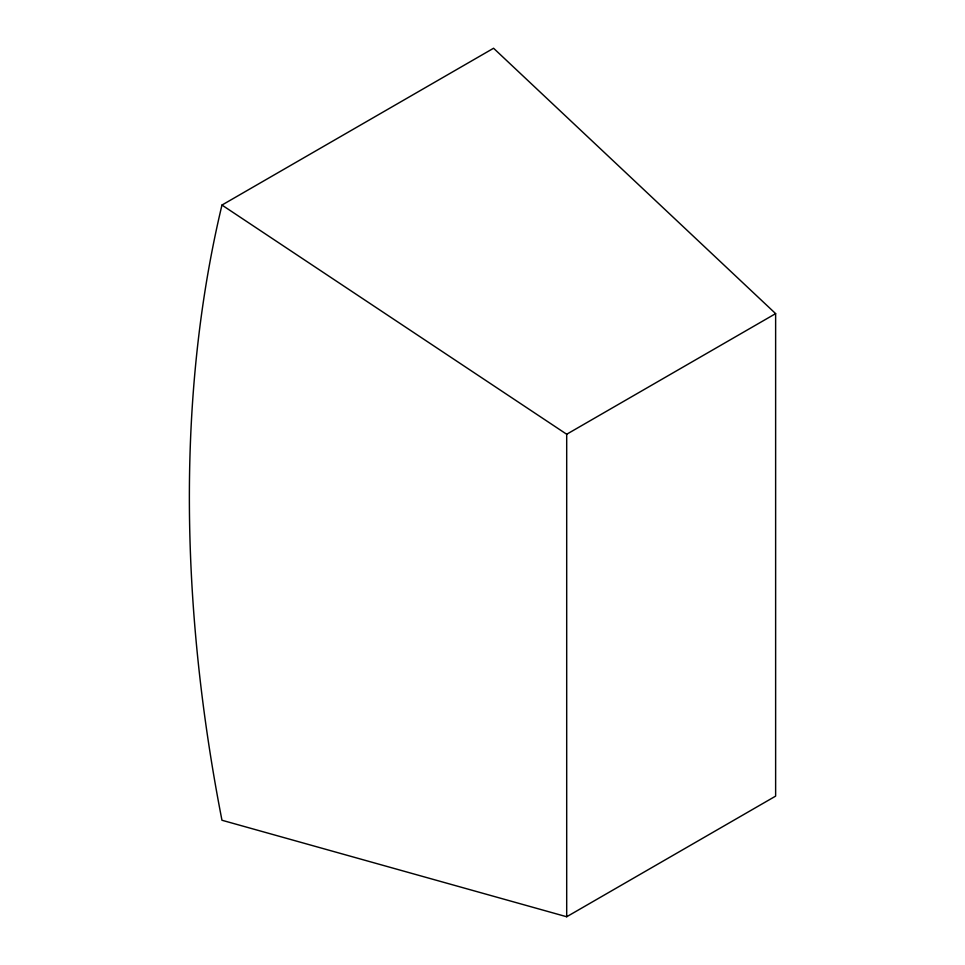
<?xml version="1.0" encoding="UTF-8"?>
<svg xmlns="http://www.w3.org/2000/svg" width="965" height="965" viewBox="0 0 965 965"><rect width="100%" height="100%" fill="white"/><g stroke="black" fill="none" stroke-linecap="round" stroke-linejoin="round"><path stroke-width="1.45" d="M221.962 205.062L493.573 48.25L775.631 313.625L775.631 796.125L566.696 916.75L221.962 820.25A1706.18 1078.195 54.8 0 1 221.962 205.062L566.696 434.25L566.696 916.75M566.696 434.25L775.631 313.625"/></g></svg>
